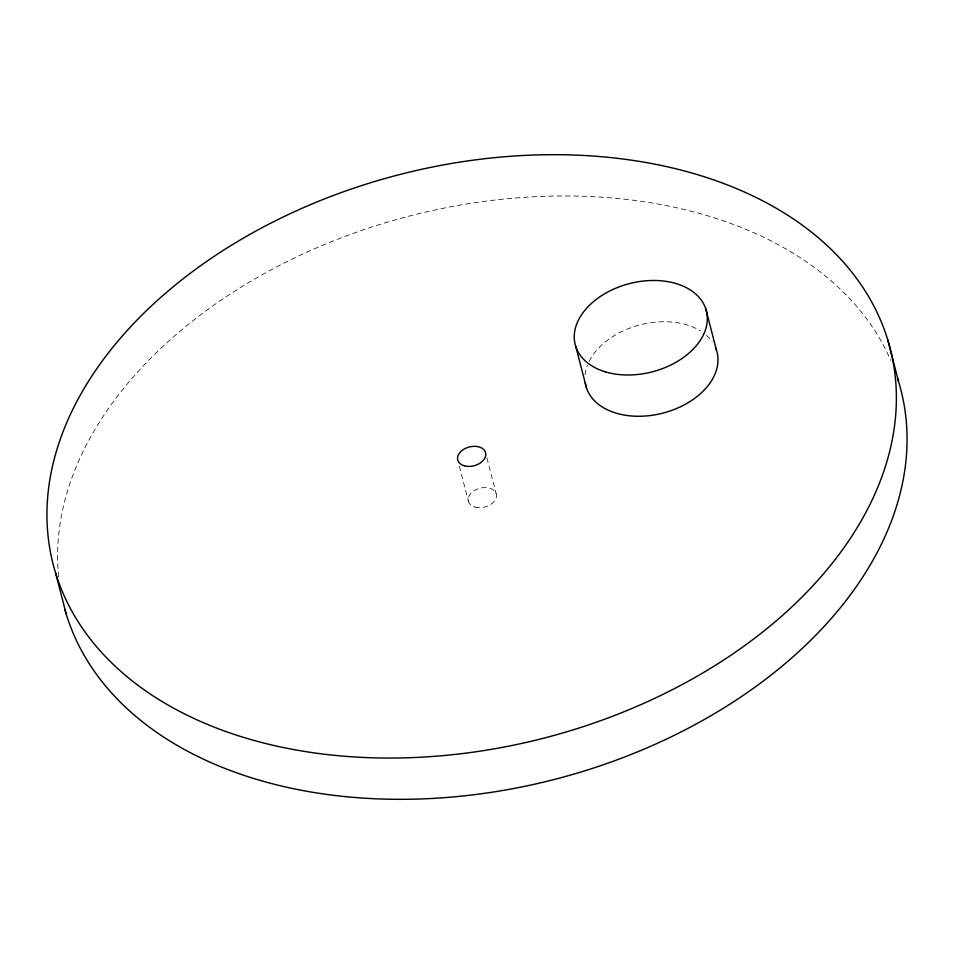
<?xml version="1.0" encoding="UTF-8"?>
<svg xmlns="http://www.w3.org/2000/svg" width="954" height="954" viewBox="0 0 954 954"><rect width="100%" height="100%" fill="white"/><g stroke="black" fill="none" stroke-linecap="round" stroke-linejoin="round"><path stroke-width="0.72" stroke-dasharray="4.77 3.58" d="M486.922 457.932L496.128 493.504M459.351 466.184L468.545 501.756M58.683 576.836A432.198 290.875 -14.5 0 1 408.729 216.224A432.198 290.875 -14.5 0 1 890.833 360.517M585.088 374.791A67.71 45.565 -14.5 0 1 587.437 365.167M589.107 361.375A67.71 45.565 -14.5 0 1 700.486 330.919M706.485 335.379A67.71 45.565 -14.5 0 1 712.137 341.639M474.853 507.039A14.405 9.695 -14.5 0 0 496.485 496.02A14.405 9.695 -14.5 0 0 475.664 489.843A14.405 9.695 -14.5 0 0 474.853 507.039"/><path stroke-width="1.43" d="M887.757 339.851L898.429 381.111M705.745 308.75L716.418 350.011M575.834 346.731L586.507 387.992M55.57 572.889L66.243 614.149M897.559 378.344A432.198 290.875 -14.5 0 1 566.509 776.198A432.198 290.875 -14.5 0 1 65.015 609.976M715.464 347.542A67.71 45.565 -14.5 0 1 664.02 412.82A67.71 45.565 -14.5 0 1 585.279 382.852M237.701 735.534A432.198 290.875 -14.5 0 0 895.627 415.837A432.198 290.875 -14.5 0 0 281.668 217.727A432.198 290.875 -14.5 0 0 237.701 735.534M464.181 465.767A14.405 9.695 -14.5 0 0 485.813 454.76A14.405 9.695 -14.5 0 0 465.003 448.583A14.405 9.695 -14.5 0 0 464.181 465.767M605.086 371.774A67.71 45.565 -14.5 0 0 707.272 320.592A67.71 45.565 -14.5 0 0 610.011 290.851A67.71 45.565 -14.5 0 0 605.086 371.774"/></g></svg>
